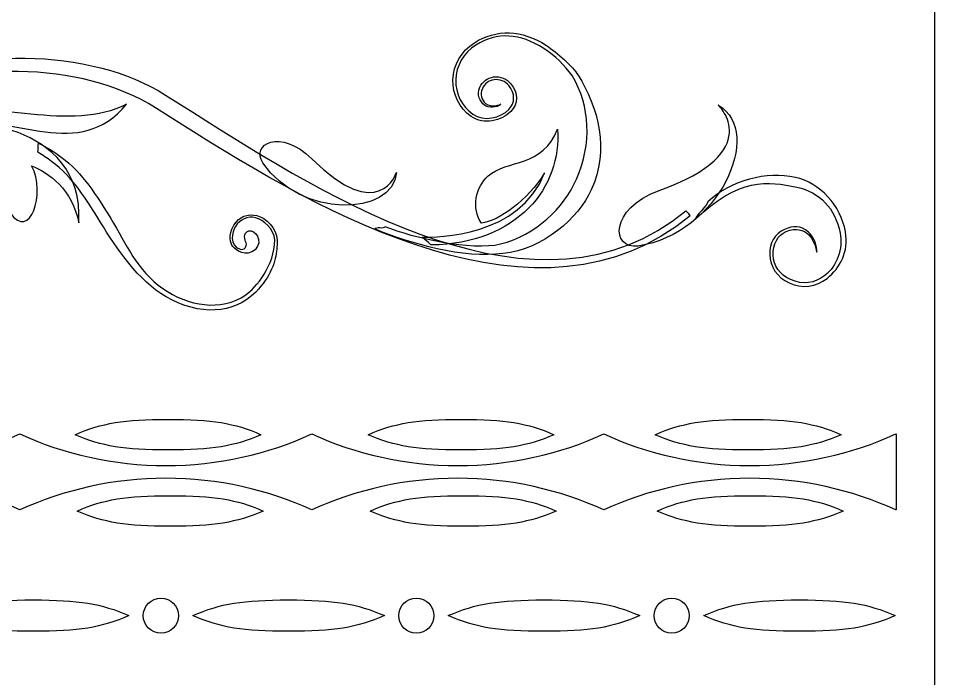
# Model space of a CAD drawing. Header units: millimetres. Extents: x -106 to 106, y -106 to 106.
# Drawn here: x 72.87 to 105.66, y -78.28 to -54.65 of the extents above; entities that cross this region are included whole.
import ezdxf

# ---------------------------------------------------------------- set-up
doc = ezdxf.new("R2010")
doc.units = ezdxf.units.MM
doc.header["$MEASUREMENT"] = 0
doc.layers.add('layer 1', color=7, linetype='Continuous')

msp = doc.modelspace()

# ---------------------------------------------------------------- linework, layer by layer
at = {"layer": 'layer 1', "color": 7}
msp.add_open_spline([(105.6569, -105.6569), (105.6569, -105.6569), (-106.0097, -105.6569), (-106.0097, -105.6569), (-106.0097, -105.6569), (-106.0097, -105.6569), (-106.0097, 106.0097), (-106.0097, 106.0097), (-106.0097, 106.0097), (-106.0097, 106.0097), (105.6569, 106.0097), (105.6569, 106.0097), (105.6569, 106.0097), (105.6569, 106.0097), (105.6569, -105.6569), (105.6569, -105.6569)], degree=3, knots=[0, 0, 0, 0, 0.2, 0.2, 0.2, 0.2, 0.4, 0.4, 0.4, 0.4, 0.6, 0.6, 0.6, 0.6, 1, 1, 1, 1], dxfattribs=at)
at = {"layer": 'layer 1', "color": 250}
for points, knots in [([(92.8976, -56.6793), (92.7216, -56.3927), (92.1425, -55.8649), (91.7684, -55.6224), (91.7684, -55.6224), (90.885, -55.0485), (89.9696, -55.0329), (89.1921, -55.5235), (89.1921, -55.5235), (88.7232, -55.8181), (88.4356, -56.3156), (88.4214, -56.8551), (88.4214, -56.8551), (88.4083, -57.3746), (88.6523, -57.8631), (89.0729, -58.1597), (89.0729, -58.1597), (89.5232, -58.477), (90.1688, -58.3254), (90.4895, -57.9854), (90.4895, -57.9854), (90.76, -57.6988), (90.7617, -57.3277), (90.4947, -56.9922), (90.4947, -56.9922), (90.3541, -56.8154), (90.1119, -56.72), (89.8783, -56.7493), (89.8783, -56.7493), (89.6572, -56.7772), (89.477, -56.9126), (89.3826, -57.12), (89.3826, -57.12), (89.2644, -57.3849), (89.3854, -57.6378), (89.5493, -57.756), (89.5493, -57.756), (89.7068, -57.8682), (89.9772, -57.86), (90.1392, -57.726), (90.1392, -57.726), (90.1392, -57.726), (89.7988, -57.8755), (89.5886, -57.6939), (89.5886, -57.6939), (89.4594, -57.5789), (89.3795, -57.3766), (89.4749, -57.1617), (89.4749, -57.1617), (89.5552, -56.9835), (89.7023, -56.8726), (89.8908, -56.8489), (89.8908, -56.8489), (90.0909, -56.8241), (90.2966, -56.9047), (90.4165, -57.0549), (90.4165, -57.0549), (90.6528, -57.3518), (90.6528, -57.665), (90.4172, -57.9158), (90.4172, -57.9158), (90.1305, -58.2186), (89.5318, -58.3605), (89.1315, -58.0777), (89.1315, -58.0777), (88.737, -57.8), (88.5089, -57.3443), (88.522, -56.8571), (88.522, -56.8571), (88.5344, -56.3448), (88.7983, -55.8901), (89.2451, -55.6073), (89.2451, -55.6073), (89.9989, -55.1328), (90.8161, -55.1766), (91.6774, -55.7354), (91.6774, -55.7354), (92.077, -55.9958), (92.416, -56.3273), (92.6909, -56.7028), (92.6909, -56.7028), (93.3383, -57.8083), (93.3951, -59.1226), (92.8429, -60.4069), (92.8429, -60.4069), (92.3953, -61.4446), (91.3766, -62.403), (90.1281, -62.7231), (90.1281, -62.7231), (89.0798, -62.9766), (87.0086, -62.5054), (85.9899, -62.1013), (85.9899, -62.1013), (85.9606, -62.1929), (85.6636, -62.0888), (85.6278, -62.1853), (85.6278, -62.1853), (86.8797, -62.7186), (88.808, -63.2629), (90.2125, -63.0666), (90.2125, -63.0666), (91.6739, -62.9119), (92.9028, -61.7953), (93.37, -60.7883), (93.37, -60.7883), (94.0338, -59.3576), (93.6242, -57.8586), (92.8976, -56.6793)], [0, 0, 0, 0, 0.0357143, 0.0357143, 0.0357143, 0.0357143, 0.0714286, 0.0714286, 0.0714286, 0.0714286, 0.1071429, 0.1071429, 0.1071429, 0.1071429, 0.1428571, 0.1428571, 0.1428571, 0.1428572, 0.1785714, 0.1785714, 0.1785714, 0.1785714, 0.2142857, 0.2142857, 0.2142857, 0.2142857, 0.25, 0.25, 0.25, 0.25, 0.2857143, 0.2857143, 0.2857143, 0.2857143, 0.3214286, 0.3214286, 0.3214286, 0.3214286, 0.3571429, 0.3571429, 0.3571429, 0.3571429, 0.3928571, 0.3928571, 0.3928571, 0.3928572, 0.4285714, 0.4285714, 0.4285714, 0.4285714, 0.4642857, 0.4642857, 0.4642857, 0.4642857, 0.5, 0.5, 0.5, 0.5, 0.5357143, 0.5357143, 0.5357143, 0.5357143, 0.5714286, 0.5714286, 0.5714286, 0.5714286, 0.6071429, 0.6071429, 0.6071429, 0.6071429, 0.6428571, 0.6428571, 0.6428571, 0.6428572, 0.6785714, 0.6785714, 0.6785714, 0.6785714, 0.7142857, 0.7142857, 0.7142857, 0.7142857, 0.75, 0.75, 0.75, 0.75, 0.7857143, 0.7857143, 0.7857143, 0.7857143, 0.8214286, 0.8214286, 0.8214286, 0.8214286, 0.8571429, 0.8571429, 0.8571429, 0.8571429, 0.8928571, 0.8928571, 0.8928571, 0.8928572, 0.9285714, 0.9285714, 0.9285714, 0.9285714, 1, 1, 1, 1]), ([(67.5311, -57.285), (64.6024, -58.6627), (62.8984, -60.9368), (62.5346, -63.6784), (62.5346, -63.6784), (62.5346, -63.6784), (62.6628, -63.7042), (62.6628, -63.7042), (62.6628, -63.7042), (63.4217, -60.9771), (65.1505, -58.8615), (67.4046, -57.757), (67.4046, -57.757), (70.8149, -56.0865), (75.1082, -56.1808), (77.7809, -57.8538), (77.7809, -57.8538), (77.7809, -57.8538), (78.7583, -58.4722), (78.7583, -58.4722), (78.7583, -58.4722), (83.7585, -61.6393), (91.5413, -66.1713), (96.9081, -61.7192), (96.9081, -61.7192), (96.9081, -61.7192), (96.7558, -61.5355), (96.7558, -61.5355), (96.7558, -61.5355), (91.523, -65.8764), (84.0555, -61.1445), (79.1152, -58.0143), (79.1152, -58.0143), (79.1152, -58.0143), (78.1351, -57.3956), (78.1351, -57.3956), (78.1351, -57.3956), (75.3976, -55.6817), (71.0364, -55.6362), (67.5311, -57.285)], [0, 0, 0, 0, 0.0909091, 0.0909091, 0.0909091, 0.0909091, 0.1818182, 0.1818182, 0.1818182, 0.1818182, 0.2727273, 0.2727273, 0.2727273, 0.2727273, 0.3636364, 0.3636364, 0.3636364, 0.3636364, 0.4545455, 0.4545455, 0.4545455, 0.4545455, 0.5454545, 0.5454545, 0.5454545, 0.5454546, 0.6363636, 0.6363636, 0.6363636, 0.6363636, 0.7272727, 0.7272727, 0.7272727, 0.7272727, 0.8181818, 0.8181818, 0.8181818, 0.8181818, 1, 1, 1, 1]), ([(75.0355, -61.972), (74.8088, -60.7859), (73.941, -60.1496), (73.3484, -59.9322), (73.3484, -59.9322), (73.8676, -60.9158), (73.2806, -62.6397), (72.5819, -61.6155), (72.5819, -61.6155), (72.3469, -61.2706), (72.573, -59.966), (71.1491, -59.1757), (71.1491, -59.1757), (72.0486, -60.2326), (71.0688, -60.3329), (69.945, -59.5949), (69.945, -59.5949), (69.3952, -59.2342), (68.5064, -59.1512), (67.6947, -59.2749), (67.6947, -59.2749), (66.3387, -59.4812), (65.1023, -59.7269), (63.0066, -62.4726), (63.0066, -62.4726), (65.0072, -58.4966), (67.6499, -58.2765), (69.6656, -57.9454), (69.6656, -57.9454), (71.9453, -57.5706), (74.7799, -58.7533), (76.7429, -57.7229), (76.7429, -57.7229), (75.0538, -59.7813), (72.7424, -58.1118), (70.5324, -58.3282), (70.5324, -58.3282), (70.5324, -58.3282), (75.2425, -58.2155), (75.0355, -61.972)], [0, 0, 0, 0, 0.0909091, 0.0909091, 0.0909091, 0.0909091, 0.1818182, 0.1818182, 0.1818182, 0.1818182, 0.2727273, 0.2727273, 0.2727273, 0.2727273, 0.3636364, 0.3636364, 0.3636364, 0.3636364, 0.4545455, 0.4545455, 0.4545455, 0.4545455, 0.5454545, 0.5454545, 0.5454545, 0.5454546, 0.6363636, 0.6363636, 0.6363636, 0.6363636, 0.7272727, 0.7272727, 0.7272727, 0.7272727, 0.8181818, 0.8181818, 0.8181818, 0.8181818, 1, 1, 1, 1]), ([(95.7943, -60.8141), (94.0073, -61.4546), (94.0835, -62.9463), (95.0494, -62.7989), (95.0494, -62.7989), (97.9254, -62.3593), (99.5791, -58.7505), (97.9165, -57.7563), (97.9165, -57.7563), (97.9165, -57.7563), (99.6741, -59.4275), (95.7943, -60.8141)], [0, 0, 0, 0, 0.25, 0.25, 0.25, 0.25, 0.5, 0.5, 0.5, 0.5, 1, 1, 1, 1]), ([(83.3681, -59.6731), (82.2551, -58.5707), (81.1712, -59.1581), (81.6243, -59.8264), (81.6243, -59.8264), (82.9771, -61.8112), (86.2545, -61.7567), (86.4026, -60.1651), (86.4026, -60.1651), (86.4026, -60.1651), (85.7839, -62.0689), (83.3681, -59.6731)], [0, 0, 0, 0, 0.25, 0.25, 0.25, 0.25, 0.5, 0.5, 0.5, 0.5, 1, 1, 1, 1]), ([(92.1587, -58.6134), (91.6567, -59.9887), (90.3476, -59.6986), (89.6854, -60.2877), (89.6854, -60.2877), (89.2324, -60.6898), (89.0729, -61.4508), (89.4381, -61.9758), (89.4381, -61.9758), (90.0424, -61.9228), (91.1234, -61.1504), (91.7008, -60.1785), (91.7008, -60.1785), (90.8213, -62.4709), (87.8609, -62.4885), (87.3238, -62.4792), (87.3238, -62.4792), (87.3414, -62.5185), (87.6225, -62.7224), (87.6397, -62.762), (87.6397, -62.762), (90.7355, -62.7207), (92.3364, -60.6698), (92.1587, -58.6134)], [0, 0, 0, 0, 0.1428571, 0.1428571, 0.1428571, 0.1428572, 0.2857143, 0.2857143, 0.2857143, 0.2857143, 0.4285714, 0.4285714, 0.4285714, 0.4285714, 0.5714286, 0.5714286, 0.5714286, 0.5714286, 0.7142857, 0.7142857, 0.7142857, 0.7142857, 1, 1, 1, 1]), ([(82.1314, -62.5925), (82.1083, -62.1343), (81.7355, -61.7936), (81.401, -61.7113), (81.401, -61.7113), (81.0768, -61.6327), (80.772, -61.7374), (80.5869, -62.0513), (80.5869, -62.0513), (80.3554, -62.443), (80.4557, -62.6948), (80.5525, -62.8171), (80.5525, -62.8171), (80.6724, -62.9663), (81.0103, -63.2143), (81.3462, -62.9294), (81.3462, -62.9294), (81.6542, -62.6118), (81.3349, -62.1922), (81.1189, -62.2559), (81.1189, -62.2559), (80.8822, -62.3269), (80.9835, -62.5894), (81.021, -62.6828), (81.021, -62.6828), (81.0679, -62.7982), (80.9542, -62.9656), (80.8098, -62.9146), (80.8098, -62.9146), (80.4068, -62.772), (80.5166, -62.3124), (80.6431, -62.0968), (80.6431, -62.0968), (80.7964, -61.8391), (81.0785, -61.7209), (81.3562, -61.7888), (81.3562, -61.7888), (81.6477, -61.8597), (82.0215, -62.186), (82.0487, -62.5842), (82.0487, -62.5842), (82.0494, -63.4865), (81.3662, -64.2989), (81.0117, -64.5442), (81.0117, -64.5442), (80.1256, -65.1587), (78.9405, -64.9438), (78.0386, -64.3192), (78.0386, -64.3192), (77.1119, -63.6781), (76.747, -62.7372), (76.1762, -61.8125), (76.1762, -61.8125), (75.6818, -61.0105), (75.1705, -60.1799), (74.4075, -59.6139), (74.4075, -59.6139), (74.147, -59.4217), (73.8728, -59.2577), (73.5889, -59.1161), (73.5889, -59.1161), (73.5834, -59.2294), (73.5786, -59.3396), (73.5741, -59.4461), (73.5741, -59.4461), (73.7398, -59.546), (73.9034, -59.6521), (74.0636, -59.7717), (74.0636, -59.7717), (74.8102, -60.3253), (75.3166, -61.1445), (75.8052, -61.9386), (75.8052, -61.9386), (76.3829, -62.8747), (77.1591, -64.0446), (78.1619, -64.6168), (78.1619, -64.6168), (79.3619, -65.3031), (80.5652, -65.2432), (81.3655, -64.4443), (81.3655, -64.4443), (81.9057, -63.9041), (82.089, -63.3322), (82.1152, -62.9064), (82.1152, -62.9064), (82.1159, -62.9067), (82.1172, -62.9067), (82.1183, -62.9067), (82.1183, -62.9067), (82.131, -62.8054), (82.1376, -62.701), (82.1314, -62.5925)], [0, 0, 0, 0, 0.0416667, 0.0416667, 0.0416667, 0.0416667, 0.0833333, 0.0833333, 0.0833333, 0.0833333, 0.125, 0.125, 0.125, 0.125, 0.1666667, 0.1666667, 0.1666667, 0.1666667, 0.2083333, 0.2083333, 0.2083333, 0.2083333, 0.25, 0.25, 0.25, 0.25, 0.2916667, 0.2916667, 0.2916667, 0.2916667, 0.3333333, 0.3333333, 0.3333333, 0.3333333, 0.375, 0.375, 0.375, 0.375, 0.4166667, 0.4166667, 0.4166667, 0.4166667, 0.4583333, 0.4583333, 0.4583333, 0.4583333, 0.5, 0.5, 0.5, 0.5, 0.5416667, 0.5416667, 0.5416667, 0.5416667, 0.5833333, 0.5833333, 0.5833333, 0.5833333, 0.625, 0.625, 0.625, 0.625, 0.6666667, 0.6666667, 0.6666667, 0.6666667, 0.7083333, 0.7083333, 0.7083333, 0.7083333, 0.75, 0.75, 0.75, 0.75, 0.7916667, 0.7916667, 0.7916667, 0.7916667, 0.8333333, 0.8333333, 0.8333333, 0.8333333, 0.875, 0.875, 0.875, 0.875, 0.9166667, 0.9166667, 0.9166667, 0.9166667, 1, 1, 1, 1]), ([(102.4636, -62.2914), (102.5866, -63.0118), (102.2807, -63.5795), (101.8084, -63.9561), (101.8084, -63.9561), (101.4139, -64.2699), (100.9171, -64.3288), (100.4472, -64.118), (100.4472, -64.118), (100.0059, -63.9192), (99.7771, -63.5251), (99.7568, -63.0969), (99.7568, -63.0969), (99.7386, -62.7034), (99.9308, -62.3627), (100.2898, -62.2022), (100.2898, -62.2022), (100.5892, -62.0678), (100.8617, -62.0561), (101.1449, -62.3021), (101.1449, -62.3021), (101.3471, -62.4788), (101.4639, -62.8154), (101.4366, -63.0197), (101.4366, -63.0197), (101.3757, -62.6287), (101.0749, -61.9779), (100.3411, -62.2818), (100.3411, -62.2818), (100.0558, -62.3996), (99.8557, -62.7424), (99.876, -63.1306), (99.876, -63.1306), (99.8984, -63.5075), (100.1061, -63.8245), (100.4996, -63.9998), (100.4996, -63.9998), (100.9302, -64.1928), (101.3678, -64.1418), (101.7278, -63.8551), (101.7278, -63.8551), (102.1643, -63.5082), (102.3837, -62.8953), (102.2731, -62.3341), (102.2731, -62.3341), (102.1002, -61.4525), (101.55, -60.8693), (100.7252, -60.6925), (100.7252, -60.6925), (99.71, -60.4738), (98.6313, -60.3501), (97.0896, -61.8535), (97.0896, -61.8535), (97.0548, -61.7915), (97.5682, -61.2768), (97.5416, -61.2159), (97.5416, -61.2159), (98.3867, -60.4373), (99.638, -60.1207), (100.6743, -60.3442), (100.6743, -60.3442), (101.5524, -60.5323), (102.3024, -61.3526), (102.4636, -62.2914)], [0, 0, 0, 0, 0.0588235, 0.0588235, 0.0588235, 0.0588235, 0.1176471, 0.1176471, 0.1176471, 0.1176471, 0.1764706, 0.1764706, 0.1764706, 0.1764706, 0.2352941, 0.2352941, 0.2352941, 0.2352941, 0.2941176, 0.2941176, 0.2941176, 0.2941177, 0.3529412, 0.3529412, 0.3529412, 0.3529412, 0.4117647, 0.4117647, 0.4117647, 0.4117647, 0.4705882, 0.4705882, 0.4705882, 0.4705882, 0.5294118, 0.5294118, 0.5294118, 0.5294118, 0.5882353, 0.5882353, 0.5882353, 0.5882353, 0.6470588, 0.6470588, 0.6470588, 0.6470588, 0.7058824, 0.7058824, 0.7058824, 0.7058824, 0.7647059, 0.7647059, 0.7647059, 0.7647059, 0.8235294, 0.8235294, 0.8235294, 0.8235294, 0.8823529, 0.8823529, 0.8823529, 0.882353, 1, 1, 1, 1])]:
    msp.add_open_spline(points, degree=3, knots=knots, dxfattribs=at)
at = {"layer": 'layer 1'}
for points, knots in [([(78.2291, -69.0042), (76.6499, -69.0042), (75.8658, -69.1275), (74.9039, -69.5489), (74.9039, -69.5489), (75.8658, -69.9702), (76.6499, -70.0939), (78.2291, -70.0939), (78.2291, -70.0939), (79.8083, -70.0939), (80.5925, -69.9702), (81.5543, -69.5489), (81.5543, -69.5489), (80.5925, -69.1275), (79.8083, -69.0042), (78.2291, -69.0042)], [0, 0, 0, 0, 0.2, 0.2, 0.2, 0.2, 0.4, 0.4, 0.4, 0.4, 0.6, 0.6, 0.6, 0.6, 1, 1, 1, 1]), ([(88.7115, -69.0042), (87.1323, -69.0042), (86.3482, -69.1275), (85.3863, -69.5489), (85.3863, -69.5489), (86.3482, -69.9702), (87.1323, -70.0939), (88.7115, -70.0939), (88.7115, -70.0939), (90.2907, -70.0939), (91.0752, -69.9702), (92.0367, -69.5489), (92.0367, -69.5489), (91.0752, -69.1275), (90.2907, -69.0042), (88.7115, -69.0042)], [0, 0, 0, 0, 0.2, 0.2, 0.2, 0.2, 0.4, 0.4, 0.4, 0.4, 0.6, 0.6, 0.6, 0.6, 1, 1, 1, 1]), ([(98.9817, -69.0042), (97.4025, -69.0042), (96.6183, -69.1275), (95.6565, -69.5489), (95.6565, -69.5489), (96.6183, -69.9702), (97.4025, -70.0939), (98.9817, -70.0939), (98.9817, -70.0939), (100.5609, -70.0939), (101.345, -69.9702), (102.3069, -69.5489), (102.3069, -69.5489), (101.345, -69.1275), (100.5609, -69.0042), (98.9817, -69.0042)], [0, 0, 0, 0, 0.2, 0.2, 0.2, 0.2, 0.4, 0.4, 0.4, 0.4, 0.6, 0.6, 0.6, 0.6, 1, 1, 1, 1]), ([(104.2637, -69.5216), (102.6845, -70.2472), (100.913, -70.654), (99.0409, -70.654), (99.0409, -70.654), (97.1696, -70.654), (95.3974, -70.2472), (93.8185, -69.5216), (93.8185, -69.5216), (92.2393, -70.2472), (90.4678, -70.654), (88.5954, -70.654), (88.5954, -70.654), (86.7244, -70.654), (84.9525, -70.2472), (83.373, -69.5216), (83.373, -69.5216), (81.7937, -70.2472), (80.0226, -70.654), (78.1506, -70.654), (78.1506, -70.654), (76.2788, -70.654), (74.507, -70.2472), (72.9278, -69.5216), (72.9278, -69.5216), (71.3489, -70.2472), (69.5778, -70.654), (67.7057, -70.654), (67.7057, -70.654), (65.8333, -70.654), (64.0622, -70.2472), (62.483, -69.5216), (62.483, -69.5216), (60.9041, -70.2472), (59.1326, -70.654), (57.2605, -70.654), (57.2605, -70.654), (55.3888, -70.654), (53.617, -70.2472), (52.0378, -69.5216), (52.0378, -69.5216), (50.4585, -70.2472), (48.6874, -70.654), (46.8157, -70.654), (46.8157, -70.654), (44.9436, -70.654), (43.1725, -70.2472), (41.5929, -69.5216), (41.5929, -69.5216), (40.0137, -70.2472), (38.2422, -70.654), (36.3702, -70.654), (36.3702, -70.654), (34.4984, -70.654), (32.727, -70.2472), (31.1478, -69.5216), (31.1478, -69.5216), (29.5689, -70.2472), (27.7967, -70.654), (25.9253, -70.654), (25.9253, -70.654), (24.0533, -70.654), (22.2821, -70.2472), (20.7026, -69.5216), (20.7026, -69.5216), (19.123, -70.2472), (17.3519, -70.654), (15.4805, -70.654), (15.4805, -70.654), (13.6084, -70.654), (11.8366, -70.2472), (10.2574, -69.5216), (10.2574, -69.5216), (8.6781, -70.2472), (6.9063, -70.654), (5.0346, -70.654), (5.0346, -70.654), (3.1777, -70.654), (1.4193, -70.2527), (-0.151, -69.5371), (-0.151, -69.5371), (-0.151, -69.5371), (-0.151, -69.5278), (-0.151, -69.5278), (-0.151, -69.5278), (-0.1557, -69.5258), (-0.1607, -69.5237), (-0.1653, -69.5216), (-0.1653, -69.5216), (-1.7445, -70.2472), (-3.5162, -70.654), (-5.3881, -70.654), (-5.3881, -70.654), (-7.2596, -70.654), (-9.0316, -70.2472), (-10.6108, -69.5216), (-10.6108, -69.5216), (-12.1901, -70.2472), (-13.9614, -70.654), (-15.8338, -70.654), (-15.8338, -70.654), (-17.7046, -70.654), (-19.4766, -70.2472), (-21.0562, -69.5216), (-21.0562, -69.5216), (-22.6353, -70.2472), (-24.4064, -70.654), (-26.279, -70.654), (-26.279, -70.654), (-28.1503, -70.654), (-29.922, -70.2472), (-31.5016, -69.5216), (-31.5016, -69.5216), (-33.0805, -70.2472), (-34.8514, -70.654), (-36.7234, -70.654), (-36.7234, -70.654), (-38.5959, -70.654), (-40.367, -70.2472), (-41.9462, -69.5216), (-41.9462, -69.5216), (-43.5255, -70.2472), (-45.2966, -70.654), (-47.1685, -70.654), (-47.1685, -70.654), (-49.0405, -70.654), (-50.812, -70.2472), (-52.3912, -69.5216), (-52.3912, -69.5216), (-53.9708, -70.2472), (-55.7419, -70.654), (-57.6135, -70.654), (-57.6135, -70.654), (-59.4856, -70.654), (-61.2568, -70.2472), (-62.8363, -69.5216), (-62.8363, -69.5216), (-64.4155, -70.2472), (-66.187, -70.654), (-68.059, -70.654), (-68.059, -70.654), (-69.9311, -70.654), (-71.7022, -70.2472), (-73.2813, -69.5216), (-73.2813, -69.5216), (-74.8607, -70.2472), (-76.6323, -70.654), (-78.5039, -70.654), (-78.5039, -70.654), (-80.3759, -70.654), (-82.1472, -70.2472), (-83.7266, -69.5216), (-83.7266, -69.5216), (-85.3062, -70.2472), (-87.0773, -70.654), (-88.9489, -70.654), (-88.9489, -70.654), (-90.8209, -70.654), (-92.5928, -70.2472), (-94.1716, -69.5216), (-94.1716, -69.5216), (-95.751, -70.2472), (-97.5229, -70.654), (-99.3942, -70.654), (-99.3942, -70.654), (-101.2587, -70.654), (-103.0236, -70.2496), (-104.5986, -69.5296), (-104.5986, -69.5296), (-104.5986, -69.5296), (-104.5986, -72.2353), (-104.5986, -72.2353), (-104.5986, -72.2353), (-103.0236, -71.5153), (-101.2587, -71.1108), (-99.3942, -71.1108), (-99.3942, -71.1108), (-97.5229, -71.1108), (-95.751, -71.5181), (-94.1716, -72.2436), (-94.1716, -72.2436), (-92.5928, -71.5181), (-90.8209, -71.1108), (-88.9489, -71.1108), (-88.9489, -71.1108), (-87.0773, -71.1108), (-85.3062, -71.5181), (-83.7266, -72.2436), (-83.7266, -72.2436), (-82.1472, -71.5181), (-80.3759, -71.1108), (-78.5039, -71.1108), (-78.5039, -71.1108), (-76.6323, -71.1108), (-74.8607, -71.5181), (-73.2813, -72.2436), (-73.2813, -72.2436), (-71.7022, -71.5181), (-69.9311, -71.1108), (-68.059, -71.1108), (-68.059, -71.1108), (-66.187, -71.1108), (-64.4155, -71.5181), (-62.8363, -72.2436), (-62.8363, -72.2436), (-61.2568, -71.5181), (-59.4856, -71.1108), (-57.6135, -71.1108), (-57.6135, -71.1108), (-55.7419, -71.1108), (-53.9708, -71.5181), (-52.3912, -72.2436), (-52.3912, -72.2436), (-50.812, -71.5181), (-49.0405, -71.1108), (-47.1685, -71.1108), (-47.1685, -71.1108), (-45.2966, -71.1108), (-43.5255, -71.5181), (-41.9462, -72.2436), (-41.9462, -72.2436), (-40.367, -71.5181), (-38.5959, -71.1108), (-36.7234, -71.1108), (-36.7234, -71.1108), (-34.8514, -71.1108), (-33.0805, -71.5181), (-31.5016, -72.2436), (-31.5016, -72.2436), (-29.922, -71.5181), (-28.1503, -71.1108), (-26.279, -71.1108), (-26.279, -71.1108), (-24.4064, -71.1108), (-22.6353, -71.5181), (-21.0562, -72.2436), (-21.0562, -72.2436), (-19.4766, -71.5181), (-17.7046, -71.1108), (-15.8338, -71.1108), (-15.8338, -71.1108), (-13.9614, -71.1108), (-12.1901, -71.5181), (-10.6108, -72.2436), (-10.6108, -72.2436), (-9.0316, -71.5181), (-7.2596, -71.1108), (-5.3881, -71.1108), (-5.3881, -71.1108), (-3.5162, -71.1108), (-1.7445, -71.5181), (-0.1653, -72.2436), (-0.1653, -72.2436), (-0.1607, -72.2412), (-0.1557, -72.2395), (-0.151, -72.2374), (-0.151, -72.2374), (-0.151, -72.2374), (-0.151, -72.2277), (-0.151, -72.2277), (-0.151, -72.2277), (1.4193, -71.5126), (3.1777, -71.1108), (5.0346, -71.1108), (5.0346, -71.1108), (6.9063, -71.1108), (8.6781, -71.5181), (10.2574, -72.2436), (10.2574, -72.2436), (11.8366, -71.5181), (13.6084, -71.1108), (15.4805, -71.1108), (15.4805, -71.1108), (17.3519, -71.1108), (19.123, -71.5181), (20.7026, -72.2436), (20.7026, -72.2436), (22.2821, -71.5181), (24.0533, -71.1108), (25.9253, -71.1108), (25.9253, -71.1108), (27.7967, -71.1108), (29.5689, -71.5181), (31.1478, -72.2436), (31.1478, -72.2436), (32.727, -71.5181), (34.4984, -71.1108), (36.3702, -71.1108), (36.3702, -71.1108), (38.2422, -71.1108), (40.0137, -71.5181), (41.5929, -72.2436), (41.5929, -72.2436), (43.1725, -71.5181), (44.9436, -71.1108), (46.8157, -71.1108), (46.8157, -71.1108), (48.6874, -71.1108), (50.4585, -71.5181), (52.0378, -72.2436), (52.0378, -72.2436), (53.617, -71.5181), (55.3888, -71.1108), (57.2605, -71.1108), (57.2605, -71.1108), (59.1326, -71.1108), (60.9041, -71.5181), (62.483, -72.2436), (62.483, -72.2436), (64.0622, -71.5181), (65.8333, -71.1108), (67.7057, -71.1108), (67.7057, -71.1108), (69.5778, -71.1108), (71.3489, -71.5181), (72.9278, -72.2436), (72.9278, -72.2436), (74.507, -71.5181), (76.2788, -71.1108), (78.1506, -71.1108), (78.1506, -71.1108), (80.0226, -71.1108), (81.7937, -71.5181), (83.373, -72.2436), (83.373, -72.2436), (84.9525, -71.5181), (86.7244, -71.1108), (88.5954, -71.1108), (88.5954, -71.1108), (90.4678, -71.1108), (92.2393, -71.5181), (93.8185, -72.2436), (93.8185, -72.2436), (95.3974, -71.5181), (97.1696, -71.1108), (99.0409, -71.1108), (99.0409, -71.1108), (100.913, -71.1108), (102.6845, -71.5181), (104.2637, -72.2436), (104.2637, -72.2436), (104.2685, -72.2412), (104.2733, -72.2395), (104.2782, -72.2374), (104.2782, -72.2374), (104.2782, -72.2374), (104.2782, -69.5278), (104.2782, -69.5278), (104.2782, -69.5278), (104.2733, -69.5258), (104.2685, -69.5237), (104.2637, -69.5216)], [0, 0, 0, 0, 0.011236, 0.011236, 0.011236, 0.011236, 0.0224719, 0.0224719, 0.0224719, 0.0224719, 0.0337079, 0.0337079, 0.0337079, 0.0337079, 0.0449438, 0.0449438, 0.0449438, 0.0449438, 0.0561798, 0.0561798, 0.0561798, 0.0561798, 0.0674157, 0.0674157, 0.0674157, 0.0674157, 0.0786517, 0.0786517, 0.0786517, 0.0786517, 0.0898876, 0.0898876, 0.0898876, 0.0898877, 0.1011236, 0.1011236, 0.1011236, 0.1011236, 0.1123596, 0.1123596, 0.1123596, 0.1123596, 0.1235955, 0.1235955, 0.1235955, 0.1235955, 0.1348315, 0.1348315, 0.1348315, 0.1348315, 0.1460674, 0.1460674, 0.1460674, 0.1460674, 0.1573034, 0.1573034, 0.1573034, 0.1573034, 0.1685393, 0.1685393, 0.1685393, 0.1685393, 0.1797753, 0.1797753, 0.1797753, 0.1797753, 0.1910112, 0.1910112, 0.1910112, 0.1910112, 0.2022472, 0.2022472, 0.2022472, 0.2022472, 0.2134831, 0.2134831, 0.2134831, 0.2134832, 0.2247191, 0.2247191, 0.2247191, 0.2247191, 0.2359551, 0.2359551, 0.2359551, 0.2359551, 0.247191, 0.247191, 0.247191, 0.247191, 0.258427, 0.258427, 0.258427, 0.258427, 0.2696629, 0.2696629, 0.2696629, 0.2696629, 0.2808989, 0.2808989, 0.2808989, 0.2808989, 0.2921348, 0.2921348, 0.2921348, 0.2921348, 0.3033708, 0.3033708, 0.3033708, 0.3033708, 0.3146067, 0.3146067, 0.3146067, 0.3146068, 0.3258427, 0.3258427, 0.3258427, 0.3258427, 0.3370787, 0.3370787, 0.3370787, 0.3370787, 0.3483146, 0.3483146, 0.3483146, 0.3483146, 0.3595506, 0.3595506, 0.3595506, 0.3595506, 0.3707865, 0.3707865, 0.3707865, 0.3707865, 0.3820225, 0.3820225, 0.3820225, 0.3820225, 0.3932584, 0.3932584, 0.3932584, 0.3932584, 0.4044944, 0.4044944, 0.4044944, 0.4044944, 0.4157303, 0.4157303, 0.4157303, 0.4157303, 0.4269663, 0.4269663, 0.4269663, 0.4269663, 0.4382022, 0.4382022, 0.4382022, 0.4382023, 0.4494382, 0.4494382, 0.4494382, 0.4494382, 0.4606742, 0.4606742, 0.4606742, 0.4606742, 0.4719101, 0.4719101, 0.4719101, 0.4719101, 0.4831461, 0.4831461, 0.4831461, 0.4831461, 0.494382, 0.494382, 0.494382, 0.494382, 0.505618, 0.505618, 0.505618, 0.505618, 0.5168539, 0.5168539, 0.5168539, 0.5168539, 0.5280899, 0.5280899, 0.5280899, 0.5280899, 0.5393258, 0.5393258, 0.5393258, 0.5393259, 0.5505618, 0.5505618, 0.5505618, 0.5505618, 0.5617978, 0.5617978, 0.5617978, 0.5617978, 0.5730337, 0.5730337, 0.5730337, 0.5730337, 0.5842697, 0.5842697, 0.5842697, 0.5842697, 0.5955056, 0.5955056, 0.5955056, 0.5955056, 0.6067416, 0.6067416, 0.6067416, 0.6067416, 0.6179775, 0.6179775, 0.6179775, 0.6179775, 0.6292135, 0.6292135, 0.6292135, 0.6292135, 0.6404494, 0.6404494, 0.6404494, 0.6404494, 0.6516854, 0.6516854, 0.6516854, 0.6516854, 0.6629213, 0.6629213, 0.6629213, 0.6629214, 0.6741573, 0.6741573, 0.6741573, 0.6741573, 0.6853933, 0.6853933, 0.6853933, 0.6853933, 0.6966292, 0.6966292, 0.6966292, 0.6966292, 0.7078652, 0.7078652, 0.7078652, 0.7078652, 0.7191011, 0.7191011, 0.7191011, 0.7191011, 0.7303371, 0.7303371, 0.7303371, 0.7303371, 0.741573, 0.741573, 0.741573, 0.741573, 0.752809, 0.752809, 0.752809, 0.752809, 0.7640449, 0.7640449, 0.7640449, 0.764045, 0.7752809, 0.7752809, 0.7752809, 0.7752809, 0.7865169, 0.7865169, 0.7865169, 0.7865169, 0.7977528, 0.7977528, 0.7977528, 0.7977528, 0.8089888, 0.8089888, 0.8089888, 0.8089888, 0.8202247, 0.8202247, 0.8202247, 0.8202247, 0.8314607, 0.8314607, 0.8314607, 0.8314607, 0.8426966, 0.8426966, 0.8426966, 0.8426966, 0.8539326, 0.8539326, 0.8539326, 0.8539326, 0.8651685, 0.8651685, 0.8651685, 0.8651685, 0.8764045, 0.8764045, 0.8764045, 0.8764045, 0.8876404, 0.8876404, 0.8876404, 0.8876405, 0.8988764, 0.8988764, 0.8988764, 0.8988764, 0.9101124, 0.9101124, 0.9101124, 0.9101124, 0.9213483, 0.9213483, 0.9213483, 0.9213483, 0.9325843, 0.9325843, 0.9325843, 0.9325843, 0.9438202, 0.9438202, 0.9438202, 0.9438202, 0.9550562, 0.9550562, 0.9550562, 0.9550562, 0.9662921, 0.9662921, 0.9662921, 0.9662921, 0.9775281, 0.9775281, 0.9775281, 0.9775281, 1, 1, 1, 1]), ([(78.3032, -71.7358), (76.724, -71.7358), (75.9398, -71.8591), (74.978, -72.2804), (74.978, -72.2804), (75.9398, -72.7018), (76.724, -72.8251), (78.3032, -72.8251), (78.3032, -72.8251), (79.8824, -72.8251), (80.6665, -72.7018), (81.6284, -72.2804), (81.6284, -72.2804), (80.6665, -71.8591), (79.8824, -71.7358), (78.3032, -71.7358)], [0, 0, 0, 0, 0.2, 0.2, 0.2, 0.2, 0.4, 0.4, 0.4, 0.4, 0.6, 0.6, 0.6, 0.6, 1, 1, 1, 1]), ([(88.7859, -71.7358), (87.2067, -71.7358), (86.4223, -71.8591), (85.4607, -72.2804), (85.4607, -72.2804), (86.4223, -72.7018), (87.2067, -72.8251), (88.7859, -72.8251), (88.7859, -72.8251), (90.3648, -72.8251), (91.1493, -72.7018), (92.1111, -72.2804), (92.1111, -72.2804), (91.1493, -71.8591), (90.3648, -71.7358), (88.7859, -71.7358)], [0, 0, 0, 0, 0.2, 0.2, 0.2, 0.2, 0.4, 0.4, 0.4, 0.4, 0.6, 0.6, 0.6, 0.6, 1, 1, 1, 1]), ([(99.0558, -71.7358), (97.4769, -71.7358), (96.6927, -71.8591), (95.7305, -72.2804), (95.7305, -72.2804), (96.6927, -72.7018), (97.4769, -72.8251), (99.0558, -72.8251), (99.0558, -72.8251), (100.635, -72.8251), (101.4191, -72.7018), (102.3813, -72.2804), (102.3813, -72.2804), (101.4191, -71.8591), (100.635, -71.7358), (99.0558, -71.7358)], [0, 0, 0, 0, 0.2, 0.2, 0.2, 0.2, 0.4, 0.4, 0.4, 0.4, 0.6, 0.6, 0.6, 0.6, 1, 1, 1, 1]), ([(77.3427, -76.0236), (77.3427, -76.3715), (77.6245, -76.6526), (77.9724, -76.6526), (77.9724, -76.6526), (78.3201, -76.6526), (78.6019, -76.3715), (78.6019, -76.0236), (78.6019, -76.0236), (78.6019, -75.6763), (78.3201, -75.3955), (77.9724, -75.3955), (77.9724, -75.3955), (77.6245, -75.3955), (77.3427, -75.6763), (77.3427, -76.0236)], [0, 0, 0, 0, 0.2, 0.2, 0.2, 0.2, 0.4, 0.4, 0.4, 0.4, 0.6, 0.6, 0.6, 0.6, 1, 1, 1, 1]), ([(86.4822, -76.0236), (86.4822, -76.3715), (86.7643, -76.6526), (87.1113, -76.6526), (87.1113, -76.6526), (87.4592, -76.6526), (87.7403, -76.3715), (87.7403, -76.0236), (87.7403, -76.0236), (87.7403, -75.6763), (87.4592, -75.3955), (87.1113, -75.3955), (87.1113, -75.3955), (86.7643, -75.3955), (86.4822, -75.6763), (86.4822, -76.0236)], [0, 0, 0, 0, 0.2, 0.2, 0.2, 0.2, 0.4, 0.4, 0.4, 0.4, 0.6, 0.6, 0.6, 0.6, 1, 1, 1, 1]), ([(95.6217, -76.0236), (95.6217, -76.3715), (95.9035, -76.6526), (96.2504, -76.6526), (96.2504, -76.6526), (96.598, -76.6526), (96.8791, -76.3715), (96.8791, -76.0236), (96.8791, -76.0236), (96.8791, -75.6763), (96.598, -75.3955), (96.2504, -75.3955), (96.2504, -75.3955), (95.9035, -75.3955), (95.6217, -75.6763), (95.6217, -76.0236)], [0, 0, 0, 0, 0.2, 0.2, 0.2, 0.2, 0.4, 0.4, 0.4, 0.4, 0.6, 0.6, 0.6, 0.6, 1, 1, 1, 1]), ([(73.4025, -75.4627), (71.7751, -75.4627), (70.9682, -75.5895), (69.9764, -76.0236), (69.9764, -76.0236), (70.9682, -76.458), (71.7751, -76.5851), (73.4025, -76.5851), (73.4025, -76.5851), (75.03, -76.5851), (75.8375, -76.458), (76.8287, -76.0236), (76.8287, -76.0236), (75.8375, -75.5895), (75.03, -75.4627), (73.4025, -75.4627)], [0, 0, 0, 0, 0.2, 0.2, 0.2, 0.2, 0.4, 0.4, 0.4, 0.4, 0.6, 0.6, 0.6, 0.6, 1, 1, 1, 1]), ([(82.5417, -75.4627), (80.9142, -75.4627), (80.1067, -75.5895), (79.1159, -76.0236), (79.1159, -76.0236), (80.1067, -76.458), (80.9142, -76.5851), (82.5417, -76.5851), (82.5417, -76.5851), (84.1688, -76.5851), (84.9763, -76.458), (85.9675, -76.0236), (85.9675, -76.0236), (84.9763, -75.5895), (84.1688, -75.4627), (82.5417, -75.4627)], [0, 0, 0, 0, 0.2, 0.2, 0.2, 0.2, 0.4, 0.4, 0.4, 0.4, 0.6, 0.6, 0.6, 0.6, 1, 1, 1, 1]), ([(91.6812, -75.4627), (90.0534, -75.4627), (89.2455, -75.5895), (88.255, -76.0236), (88.255, -76.0236), (89.2455, -76.458), (90.0534, -76.5851), (91.6812, -76.5851), (91.6812, -76.5851), (93.3076, -76.5851), (94.1155, -76.458), (95.1067, -76.0236), (95.1067, -76.0236), (94.1155, -75.5895), (93.3076, -75.4627), (91.6812, -75.4627)], [0, 0, 0, 0, 0.2, 0.2, 0.2, 0.2, 0.4, 0.4, 0.4, 0.4, 0.6, 0.6, 0.6, 0.6, 1, 1, 1, 1]), ([(100.82, -75.4627), (99.1925, -75.4627), (98.385, -75.5895), (97.3945, -76.0236), (97.3945, -76.0236), (98.385, -76.458), (99.1925, -76.5851), (100.82, -76.5851), (100.82, -76.5851), (102.4474, -76.5851), (103.2557, -76.458), (104.2458, -76.0236), (104.2458, -76.0236), (103.2557, -75.5895), (102.4474, -75.4627), (100.82, -75.4627)], [0, 0, 0, 0, 0.2, 0.2, 0.2, 0.2, 0.4, 0.4, 0.4, 0.4, 0.6, 0.6, 0.6, 0.6, 1, 1, 1, 1])]:
    msp.add_open_spline(points, degree=3, knots=knots, dxfattribs=at)

doc.saveas('drawing.dxf')
